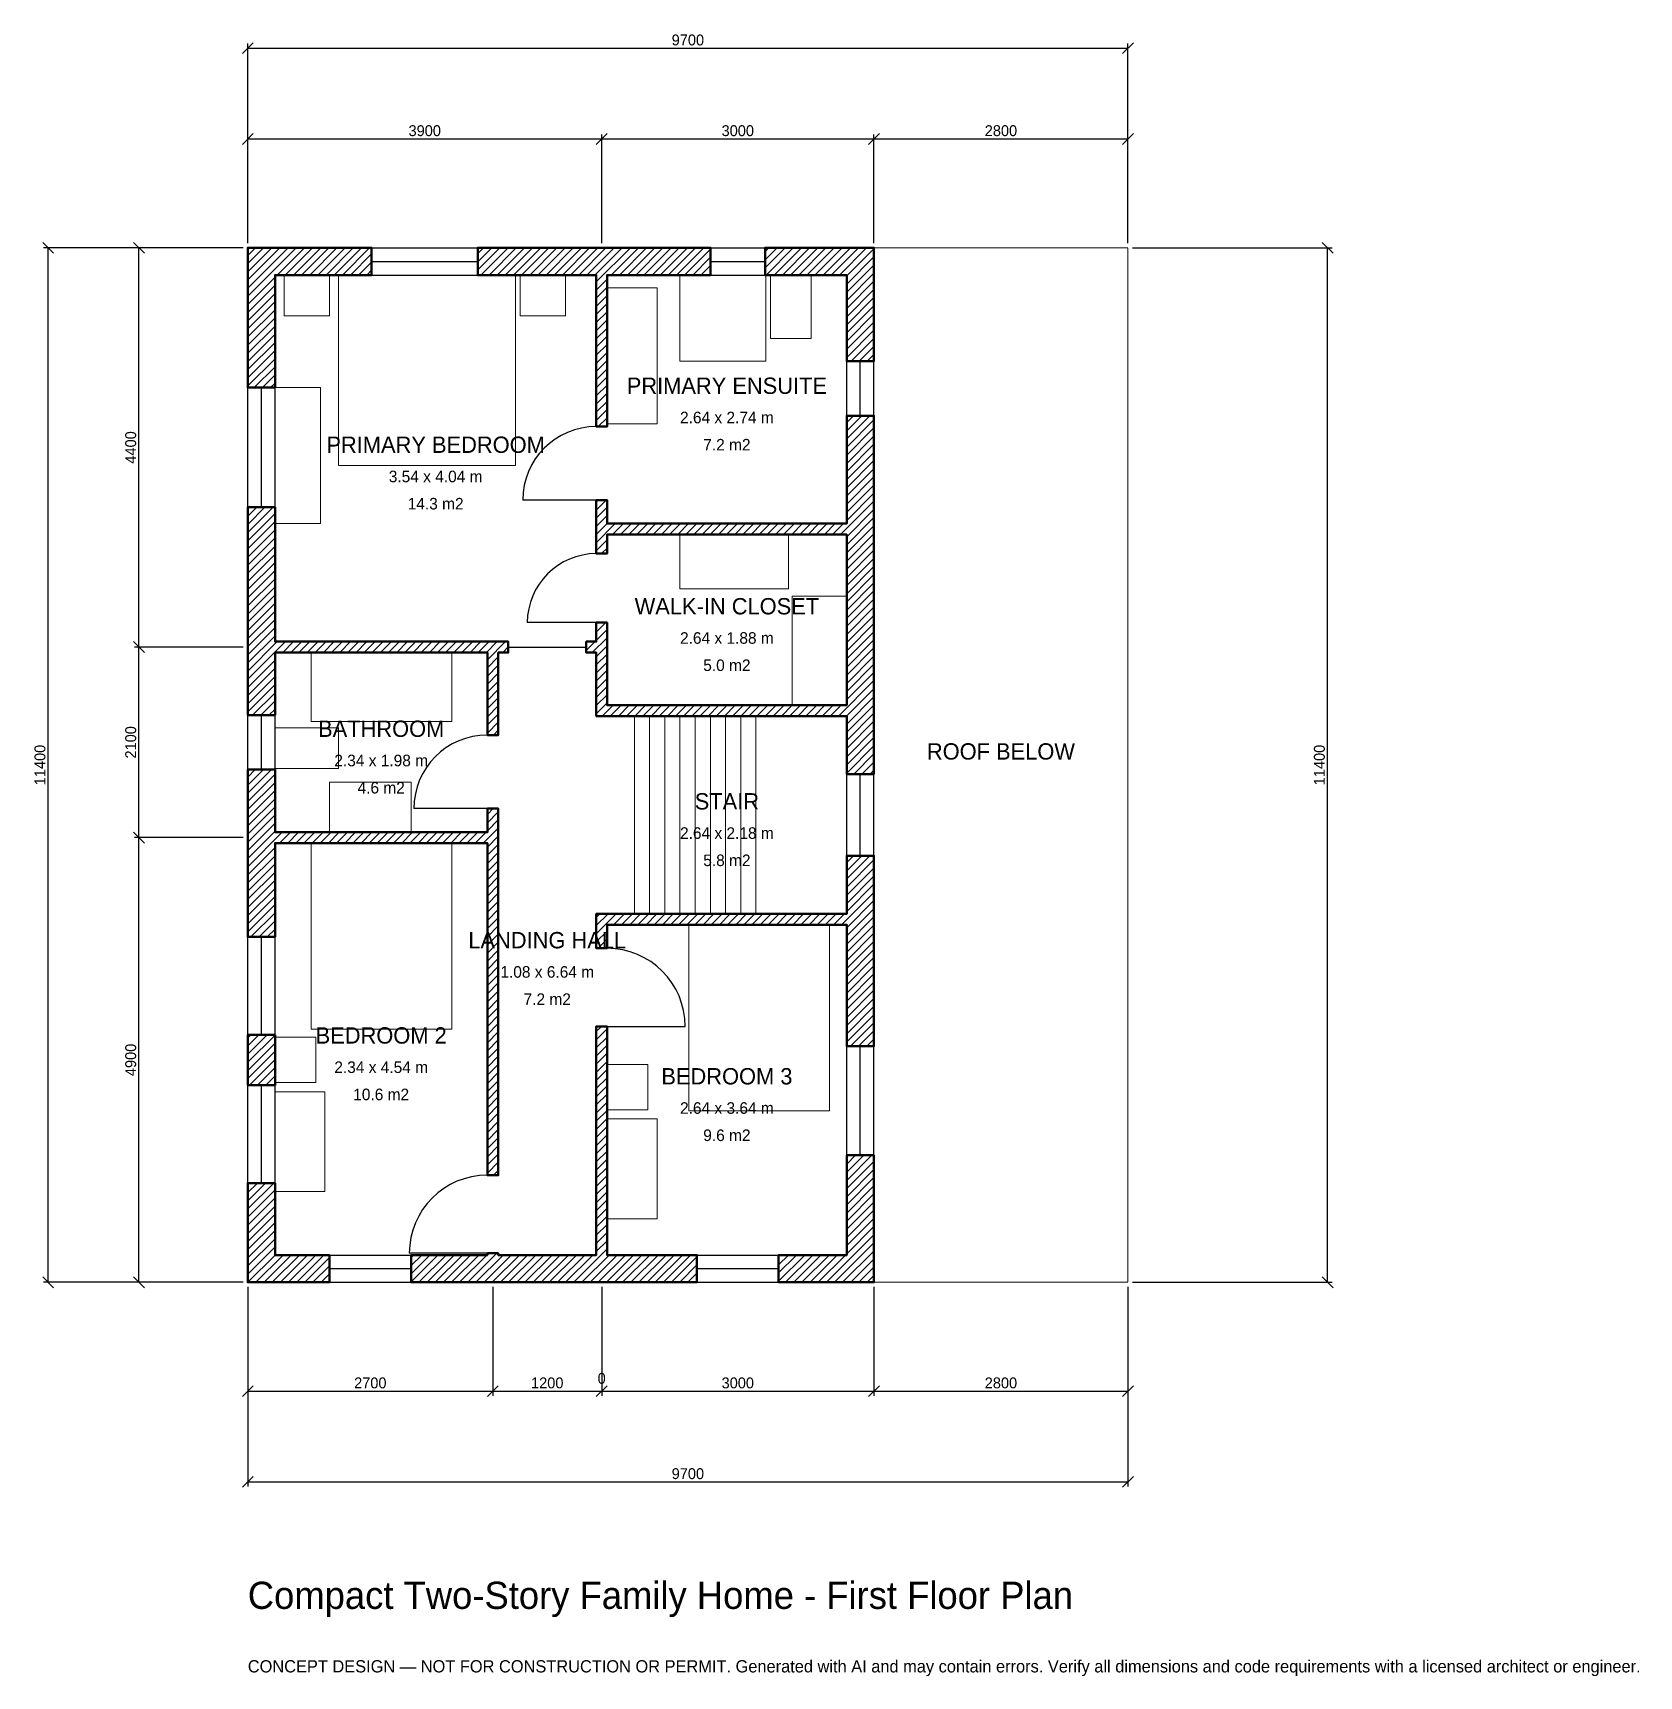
# Model space of a CAD drawing. Header units: millimetres. Extents: x -2369 to 15333, y -4341 to 13769.
import ezdxf
from ezdxf.enums import TextEntityAlignment as Align

# ---------------------------------------------------------------- set-up
doc = ezdxf.new("R2010")
doc.units = ezdxf.units.MM
doc.linetypes.add('DASHED', pattern=[1.524, 1.27, -0.254])
for name, color, linetype, lineweight in [('A-ANNO-DIMS', 1, 'Continuous', 13), ('A-ANNO-TEXT', 7, 'Continuous', 18), ('A-AREA-IDEN', 7, 'Continuous', 18), ('A-DOOR', 2, 'Continuous', 25), ('A-FLOR-FIXT', 9, 'Continuous', 13), ('A-FLOR-STRS', 3, 'Continuous', 18), ('A-FURN', 9, 'Continuous', 13), ('A-GLAZ', 4, 'Continuous', 25), ('A-SITE-PAVE', 8, 'Continuous', 13), ('A-WALL', 7, 'Continuous', 50), ('A-WALL-PATT', 8, 'Continuous', 13)]:
    doc.layers.add(name, color=color, linetype=linetype, lineweight=lineweight)
doc.dimstyles.new('PLAN', dxfattribs={"dimtxt": 120, "dimasz": 80, "dimexe": 50, "dimexo": 50, "dimgap": 30, "dimtad": 1, "dimdec": 0, "dimtsz": 60, "dimcen": 2.5, "dimclrd": 1, "dimclre": 1, "dimazin": 3, "dimtfac": 1, "dimtmove": 0, "dimatfit": 3})

msp = doc.modelspace()

# ---------------------------------------------------------------- hatches: boundary and pattern name
at = {"layer": 'A-WALL-PATT'}
h = msp.add_hatch(dxfattribs=at)
h.set_pattern_fill('ANSI31', color=8, scale=20)
h.paths.add_polyline_path([(3840, -0.001), (3840, 0), (3750, 0), (2850, 0), (2760, 0), (2760, -0.001), (2640, -0.001), (2640, 0), (2550, 0), (1800, 0), (1800, 300), (2550, 300), (2640, 300), (2640, 320), (2760, 320), (2760, 300), (2850, 300), (3750, 300), (3840, 300), (3840, 2820), (3960, 2820), (3960, 300), (4050, 300), (4950, 300), (4950, 0), (4050, 0), (3960, 0), (3960, -0.001), (3840, -0.001)])
h.paths.add_polyline_path([(300, 0), (300, -0.001), (0, -0.001), (0, 0), (-0.001, 0), (-0.001, 300), (0, 300), (0, 1093.3333), (300, 1093.3333), (300, 300), (900, 300), (900, 0), (300, 0)])
h.paths.add_polyline_path([(0, 2726.6667), (300, 2726.6667), (300, 2173.3333), (0, 2173.3333), (0, 2726.6667)])
h.paths.add_polyline_path([(0, 4750), (0, 4840), (-0.001, 4840), (-0.001, 4960), (0, 4960), (0, 5050), (0, 5650), (300, 5650), (300, 5050), (300, 4960), (2640, 4960), (2640, 5220), (2760, 5220), (2760, 4960), (2760, 4840), (2760, 1180), (2640, 1180), (2640, 4840), (300, 4840), (300, 4750), (300, 3806.6667), (0, 3806.6667), (0, 4750)])
h.paths.add_polyline_path([(0, 6850), (0, 6940), (-0.001, 6940), (-0.001, 7060), (0, 7060), (0, 7150), (0, 8540), (300, 8540), (300, 7150), (300, 7060), (2640, 7060), (2760, 7060), (2870, 7060), (2870, 6940), (2760, 6940), (2760, 6030), (2640, 6030), (2640, 6940), (300, 6940), (300, 6850), (300, 6250), (0, 6250), (0, 6850)])
h.paths.add_polyline_path([(0, 11100), (-0.001, 11100), (-0.001, 11400), (0, 11400), (0, 11400.001), (300, 11400.001), (300, 11400), (1365, 11400), (1365, 11100), (300, 11100), (300, 9860), (0, 9860), (0, 11100)])
h.paths.add_polyline_path([(3750, 11400), (3840, 11400), (3840, 11400.001), (3960, 11400.001), (3960, 11400), (4050, 11400), (5100, 11400), (5100, 11100), (4050, 11100), (3960, 11100), (3960, 9430), (3840, 9430), (3840, 11100), (3750, 11100), (2535, 11100), (2535, 11400), (3750, 11400)])
h.paths.add_polyline_path([(6600, 11400), (6600, 11400.001), (6900, 11400.001), (6900, 11400), (6900.001, 11400), (6900.001, 11100), (6900, 11100), (6900, 10150), (6600, 10150), (6600, 11100), (5700, 11100), (5700, 11400), (6600, 11400)])
h.paths.add_polyline_path([(6900, 8450), (6900, 8360), (6900.001, 8360), (6900.001, 8240), (6900, 8240), (6900, 8150), (6900, 6450), (6900, 6360), (6900.001, 6360), (6900.001, 6240), (6900, 6240), (6900, 6150), (6900, 5600), (6600, 5600), (6600, 6150), (6600, 6240), (3960, 6240), (3840, 6240), (3840, 6240), (3840, 6360), (3840, 6360), (3840, 6940), (3840, 6940), (3730, 6940), (3730, 7060), (3840, 7060), (3840, 7270), (3960, 7270), (3960, 7060), (3960, 7060), (3960, 6360), (6600, 6360), (6600, 6450), (6600, 8150), (6600, 8240), (3960, 8240), (3960, 8030), (3840, 8030), (3840, 8240), (3840, 8360), (3840, 8620), (3960, 8620), (3960, 8360), (6600, 8360), (6600, 8450), (6600, 9550), (6900, 9550), (6900, 8450)])
h.paths.add_polyline_path([(6900, 4150), (6900, 4060), (6900.001, 4060), (6900.001, 3940), (6900, 3940), (6900, 3850), (6900, 2600), (6600, 2600), (6600, 3850), (6600, 3940), (3960, 3940), (3960, 3680), (3840, 3680), (3840, 3940), (3840, 3940), (3840, 4060), (3840, 4060), (3960, 4060), (6600, 4060), (6600, 4150), (6600, 4700), (6900, 4700), (6900, 4150)])
h.paths.add_polyline_path([(6900, 300), (6900.001, 300), (6900.001, 0), (6900, 0), (6900, -0.001), (6600, -0.001), (6600, 0), (5850, 0), (5850, 300), (6600, 300), (6600, 1400), (6900, 1400), (6900, 300)])

# ---------------------------------------------------------------- linework, layer by layer
at = {"layer": 'A-DOOR'}
for p, q in [((3840, 8620), (3030, 8620)), ((3840, 7270), (3080, 7270)), ((2870, 7000), (3730, 7000)), ((2640, 5220), (1830, 5220)), ((3960, 2820), (4820, 2820)), ((2640, 320), (1780, 320))]:
    msp.add_line(p, q, dxfattribs=at)
for centre, radius, start, end in [((3840, 8620), 810, 90, 180), ((3840, 7270), 760, 90, 180), ((2640, 5220), 810, 90, 180), ((3960, 2820), 860, 0, 90), ((2640, 320), 860, 90, 180)]:
    msp.add_arc(centre, radius, start, end, dxfattribs=at)
at = {"layer": 'A-FLOR-FIXT'}
for points in [[(4760, 10150), (5710, 10150), (5710, 11100), (4760, 11100)], [(5760, 10400), (6210, 10400), (6210, 11100), (5760, 11100)], [(3960, 9460), (4510, 9460), (4510, 10960), (3960, 10960)], [(700, 6180), (2250, 6180), (2250, 6940), (700, 6940)], [(300, 5660), (1000, 5660), (1000, 6110), (300, 6110)], [(900, 4960), (1800, 4960), (1800, 5510), (900, 5510)]]:
    msp.add_lwpolyline(points, close=True, dxfattribs=at)
at = {"layer": 'A-FLOR-STRS'}
for p, q in [((4260, 4060), (4260, 6240)), ((4427.5, 4060), (4427.5, 6240)), ((4595, 4060), (4595, 6240)), ((4762.5, 4060), (4762.5, 6240)), ((4930, 4060), (4930, 6240)), ((5097.5, 4060), (5097.5, 6240)), ((5265, 4060), (5265, 6240)), ((5432.5, 4060), (5432.5, 6240)), ((5600, 4060), (5600, 6240))]:
    msp.add_line(p, q, dxfattribs=at)
at = {"layer": 'A-FURN'}
for points in [[(400, 10650), (900, 10650), (900, 11100), (400, 11100)], [(1000, 9000), (2950, 9000), (2950, 11100), (1000, 11100)], [(3000, 10650), (3500, 10650), (3500, 11100), (3000, 11100)], [(300, 8360), (800, 8360), (800, 9860), (300, 9860)], [(4760, 7640), (5960, 7640), (5960, 8240), (4760, 8240)], [(6000, 6360), (6600, 6360), (6600, 7560), (6000, 7560)], [(700, 2790), (2250, 2790), (2250, 4840), (700, 4840)], [(4860, 1890), (6410, 1890), (6410, 3940), (4860, 3940)], [(300, 2200), (750, 2200), (750, 2700), (300, 2700)], [(3960, 1900), (4410, 1900), (4410, 2400), (3960, 2400)], [(300, 1000), (850, 1000), (850, 2100), (300, 2100)], [(3960, 700), (4510, 700), (4510, 1800), (3960, 1800)]]:
    msp.add_lwpolyline(points, close=True, dxfattribs=at)
at = {"layer": 'A-GLAZ'}
for p, q in [((1365, 11400), (2535, 11400)), ((1365, 11250), (2535, 11250)), ((5100, 11400), (5700, 11400)), ((5100, 11250), (5700, 11250)), ((1365, 11100), (2535, 11100)), ((5100, 11100), (5700, 11100)), ((6600, 9550), (6600, 10150)), ((6750, 9550), (6750, 10150)), ((6900, 9550), (6900, 10150)), ((0, 8540), (0, 9860)), ((150, 8540), (150, 9860)), ((300, 8540), (300, 9860)), ((0, 5650), (0, 6250)), ((150, 5650), (150, 6250)), ((300, 5650), (300, 6250)), ((6600, 4700), (6600, 5600)), ((6750, 4700), (6750, 5600)), ((6900, 4700), (6900, 5600)), ((0, 2726.6667), (0, 3806.6667)), ((150, 2726.6667), (150, 3806.6667)), ((300, 2726.6667), (300, 3806.6667)), ((6600, 1400), (6600, 2600)), ((6750, 1400), (6750, 2600)), ((6900, 1400), (6900, 2600)), ((0, 1093.3333), (0, 2173.3333)), ((150, 1093.3333), (150, 2173.3333)), ((300, 1093.3333), (300, 2173.3333)), ((900, 300), (1800, 300)), ((4950, 300), (5850, 300)), ((900, 150), (1800, 150)), ((900, 0), (1800, 0)), ((4950, 150), (5850, 150)), ((4950, 0), (5850, 0))]:
    msp.add_line(p, q, dxfattribs=at)
at = {"layer": 'A-SITE-PAVE', "linetype": 'DASHED'}
msp.add_lwpolyline([(6900, 0), (9700, 0), (9700, 11400), (6900, 11400)], close=True, dxfattribs=at)
at = {"layer": 'A-WALL'}
for points in [[(0, 11100), (-0.001, 11100), (-0.001, 11400), (0, 11400), (0, 11400.001), (300, 11400.001), (300, 11400), (1365, 11400), (1365, 11100), (300, 11100), (300, 9860), (0, 9860), (0, 11100)], [(3750, 11400), (3840, 11400), (3840, 11400.001), (3960, 11400.001), (3960, 11400), (4050, 11400), (5100, 11400), (5100, 11100), (4050, 11100), (3960, 11100), (3960, 9430), (3840, 9430), (3840, 11100), (3750, 11100), (2535, 11100), (2535, 11400), (3750, 11400)], [(6600, 11400), (6600, 11400.001), (6900, 11400.001), (6900, 11400), (6900.001, 11400), (6900.001, 11100), (6900, 11100), (6900, 10150), (6600, 10150), (6600, 11100), (5700, 11100), (5700, 11400), (6600, 11400)], [(6900, 8450), (6900, 8360), (6900.001, 8360), (6900.001, 8240), (6900, 8240), (6900, 8150), (6900, 6450), (6900, 6360), (6900.001, 6360), (6900.001, 6240), (6900, 6240), (6900, 6150), (6900, 5600), (6600, 5600), (6600, 6150), (6600, 6240), (3960, 6240), (3840, 6240), (3840, 6240), (3840, 6360), (3840, 6360), (3840, 6940), (3840, 6940), (3730, 6940), (3730, 7060), (3840, 7060), (3840, 7270), (3960, 7270), (3960, 7060), (3960, 7060), (3960, 6360), (6600, 6360), (6600, 6450), (6600, 8150), (6600, 8240), (3960, 8240), (3960, 8030), (3840, 8030), (3840, 8240), (3840, 8360), (3840, 8620), (3960, 8620), (3960, 8360), (6600, 8360), (6600, 8450), (6600, 9550), (6900, 9550), (6900, 8450)], [(0, 6850), (0, 6940), (-0.001, 6940), (-0.001, 7060), (0, 7060), (0, 7150), (0, 8540), (300, 8540), (300, 7150), (300, 7060), (2640, 7060), (2760, 7060), (2870, 7060), (2870, 6940), (2760, 6940), (2760, 6030), (2640, 6030), (2640, 6940), (300, 6940), (300, 6850), (300, 6250), (0, 6250), (0, 6850)], [(0, 4750), (0, 4840), (-0.001, 4840), (-0.001, 4960), (0, 4960), (0, 5050), (0, 5650), (300, 5650), (300, 5050), (300, 4960), (2640, 4960), (2640, 5220), (2760, 5220), (2760, 4960), (2760, 4840), (2760, 1180), (2640, 1180), (2640, 4840), (300, 4840), (300, 4750), (300, 3806.6667), (0, 3806.6667), (0, 4750)], [(6900, 4150), (6900, 4060), (6900.001, 4060), (6900.001, 3940), (6900, 3940), (6900, 3850), (6900, 2600), (6600, 2600), (6600, 3850), (6600, 3940), (3960, 3940), (3960, 3680), (3840, 3680), (3840, 3940), (3840, 3940), (3840, 4060), (3840, 4060), (3960, 4060), (6600, 4060), (6600, 4150), (6600, 4700), (6900, 4700), (6900, 4150)], [(0, 2726.6667), (300, 2726.6667), (300, 2173.3333), (0, 2173.3333), (0, 2726.6667)], [(3840, -0.001), (3840, 0), (3750, 0), (2850, 0), (2760, 0), (2760, -0.001), (2640, -0.001), (2640, 0), (2550, 0), (1800, 0), (1800, 300), (2550, 300), (2640, 300), (2640, 320), (2760, 320), (2760, 300), (2850, 300), (3750, 300), (3840, 300), (3840, 2820), (3960, 2820), (3960, 300), (4050, 300), (4950, 300), (4950, 0), (4050, 0), (3960, 0), (3960, -0.001), (3840, -0.001)], [(6900, 300), (6900.001, 300), (6900.001, 0), (6900, 0), (6900, -0.001), (6600, -0.001), (6600, 0), (5850, 0), (5850, 300), (6600, 300), (6600, 1400), (6900, 1400), (6900, 300)], [(300, 0), (300, -0.001), (0, -0.001), (0, 0), (-0.001, 0), (-0.001, 300), (0, 300), (0, 1093.3333), (300, 1093.3333), (300, 300), (900, 300), (900, 0), (300, 0)]]:
    msp.add_lwpolyline(points, close=True, dxfattribs=at)

# ---------------------------------------------------------------- texts
at = {"layer": 'A-ANNO-TEXT'}
for s, height, p in [('Compact Two-Story Family Home - First Floor Plan', 300, (0, -3600)), ('CONCEPT DESIGN — NOT FOR CONSTRUCTION OR PERMIT. Generated with AI and may contain errors. Verify all dimensions and code requirements with a licensed architect or engineer.', 135, (0, -4300))]:
    msp.add_text(s, height=height, dxfattribs=at).set_placement(p)
at = {"layer": 'A-AREA-IDEN'}
for s, height, p in [('PRIMARY ENSUITE', 180, (5280, 9880)), ('2.64 x 2.74 m', 127.5, (5280, 9530)), ('PRIMARY BEDROOM', 180, (2070, 9230)), ('7.2 m2', 127.5, (5280, 9230)), ('3.54 x 4.04 m', 127.5, (2070, 8880)), ('14.3 m2', 127.5, (2070, 8580)), ('WALK-IN CLOSET', 180, (5280, 7450)), ('2.64 x 1.88 m', 127.5, (5280, 7100)), ('5.0 m2', 127.5, (5280, 6800)), ('BATHROOM', 180, (1470, 6100)), ('2.34 x 1.98 m', 127.5, (1470, 5750)), ('ROOF BELOW', 180, (8300, 5850)), ('4.6 m2', 127.5, (1470, 5450)), ('STAIR', 180, (5280, 5300)), ('2.64 x 2.18 m', 127.5, (5280, 4950)), ('5.8 m2', 127.5, (5280, 4650)), ('LANDING HALL', 180, (3300, 3770)), ('1.08 x 6.64 m', 127.5, (3300, 3420)), ('7.2 m2', 127.5, (3300, 3120)), ('BEDROOM 2', 180, (1470, 2720)), ('2.34 x 4.54 m', 127.5, (1470, 2370)), ('BEDROOM 3', 180, (5280, 2270)), ('10.6 m2', 127.5, (1470, 2070)), ('2.64 x 3.64 m', 127.5, (5280, 1920)), ('9.6 m2', 127.5, (5280, 1620))]:
    msp.add_text(s, height=height, dxfattribs=at).set_placement(p, align=Align.MIDDLE_CENTER)

# ---------------------------------------------------------------- dimensions: what is measured, and where the dimension line sits
at = {"layer": 'A-ANNO-DIMS'}
for base, p1, p2, text in [((0, 13600), (0, 11400), (9700, 11400), '9700'), ((0, 12600), (0, 11400), (3900, 11400), '3900'), ((3900, 12600), (3900, 11400), (6900, 11400), '3000'), ((6900, 12600), (6900, 11400), (9700, 11400), '2800'), ((0, -1200), (0, 0), (2700, 0), '2700'), ((0, -2200), (0, 0), (9700, 0), '9700'), ((2700, -1200), (2700, 0), (3900, 0), '1200'), ((3900, -1200), (3900, 0), (3900, 0), '0'), ((3900, -1200), (3900, 0), (6900, 0), '3000'), ((6900, -1200), (6900, 0), (9700, 0), '2800')]:
    msp.add_linear_dim(base=base, p1=p1, p2=p2, text=text, dimstyle='PLAN', dxfattribs=at).render()
for base, p1, p2, text in [((-2200, 0), (0, 0), (0, 11400), '11400'), ((-1200, 7000), (0, 7000), (0, 11400), '4400'), ((11900, 0), (9700, 0), (9700, 11400), '11400'), ((-1200, 4900), (0, 4900), (0, 7000), '2100'), ((-1200, 0), (0, 0), (0, 4900), '4900')]:
    msp.add_linear_dim(base=base, p1=p1, p2=p2, angle=90, text=text, dimstyle='PLAN', dxfattribs=at).render()

doc.saveas('drawing.dxf')
